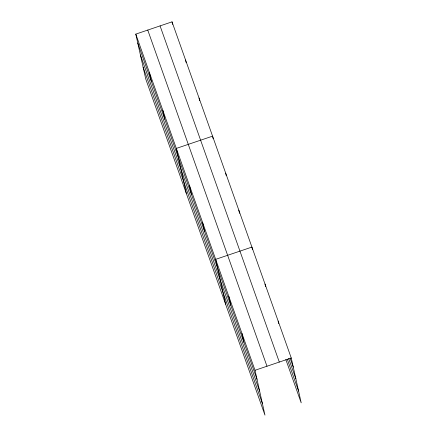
<?xml version="1.0" encoding="UTF-8"?>
<svg xmlns="http://www.w3.org/2000/svg" width="437" height="437" viewBox="0 0 437 437"><rect width="100%" height="100%" fill="white"/><g stroke="black" fill="none" stroke-linecap="round" stroke-linejoin="round"><path stroke-width="0.66" d="M135.792 34.113L255.022 370.281L264.969 415.15L145.74 78.988L135.792 34.113L172.031 21.85L291.261 358.012L301.208 402.887L285.831 359.531M255.022 370.281L291.261 358.012M290.097 358.122L293.265 367.047M288.649 358.471L295.887 378.874M287.278 359.181L298.586 391.06M160.073 25.898L279.303 362.06M147.75 30.066L266.98 366.233M137.792 43.143L257.022 379.311M140.414 54.975L259.644 391.137M143.118 67.156L262.347 403.324M278.145 321.037L278.719 323.615M265.03 284.055L265.603 286.639M252.488 249.658L251.914 247.08L215.676 259.343L225.623 304.218M238.799 210.104L239.514 213.327M225.683 173.123L226.257 175.707M213.141 138.726L212.568 136.147L176.33 148.411L186.277 193.28M199.059 98.046L199.627 100.63M185.545 59.951L186.118 62.529M241.907 333.3L243.906 342.329M172.031 21.85L172.604 24.428M228.791 296.324L230.791 305.354M202.56 222.367L204.56 231.397M189.445 185.386L191.45 194.421M162.815 110.31L164.82 119.345M149.307 72.214L151.306 81.244"/></g></svg>
